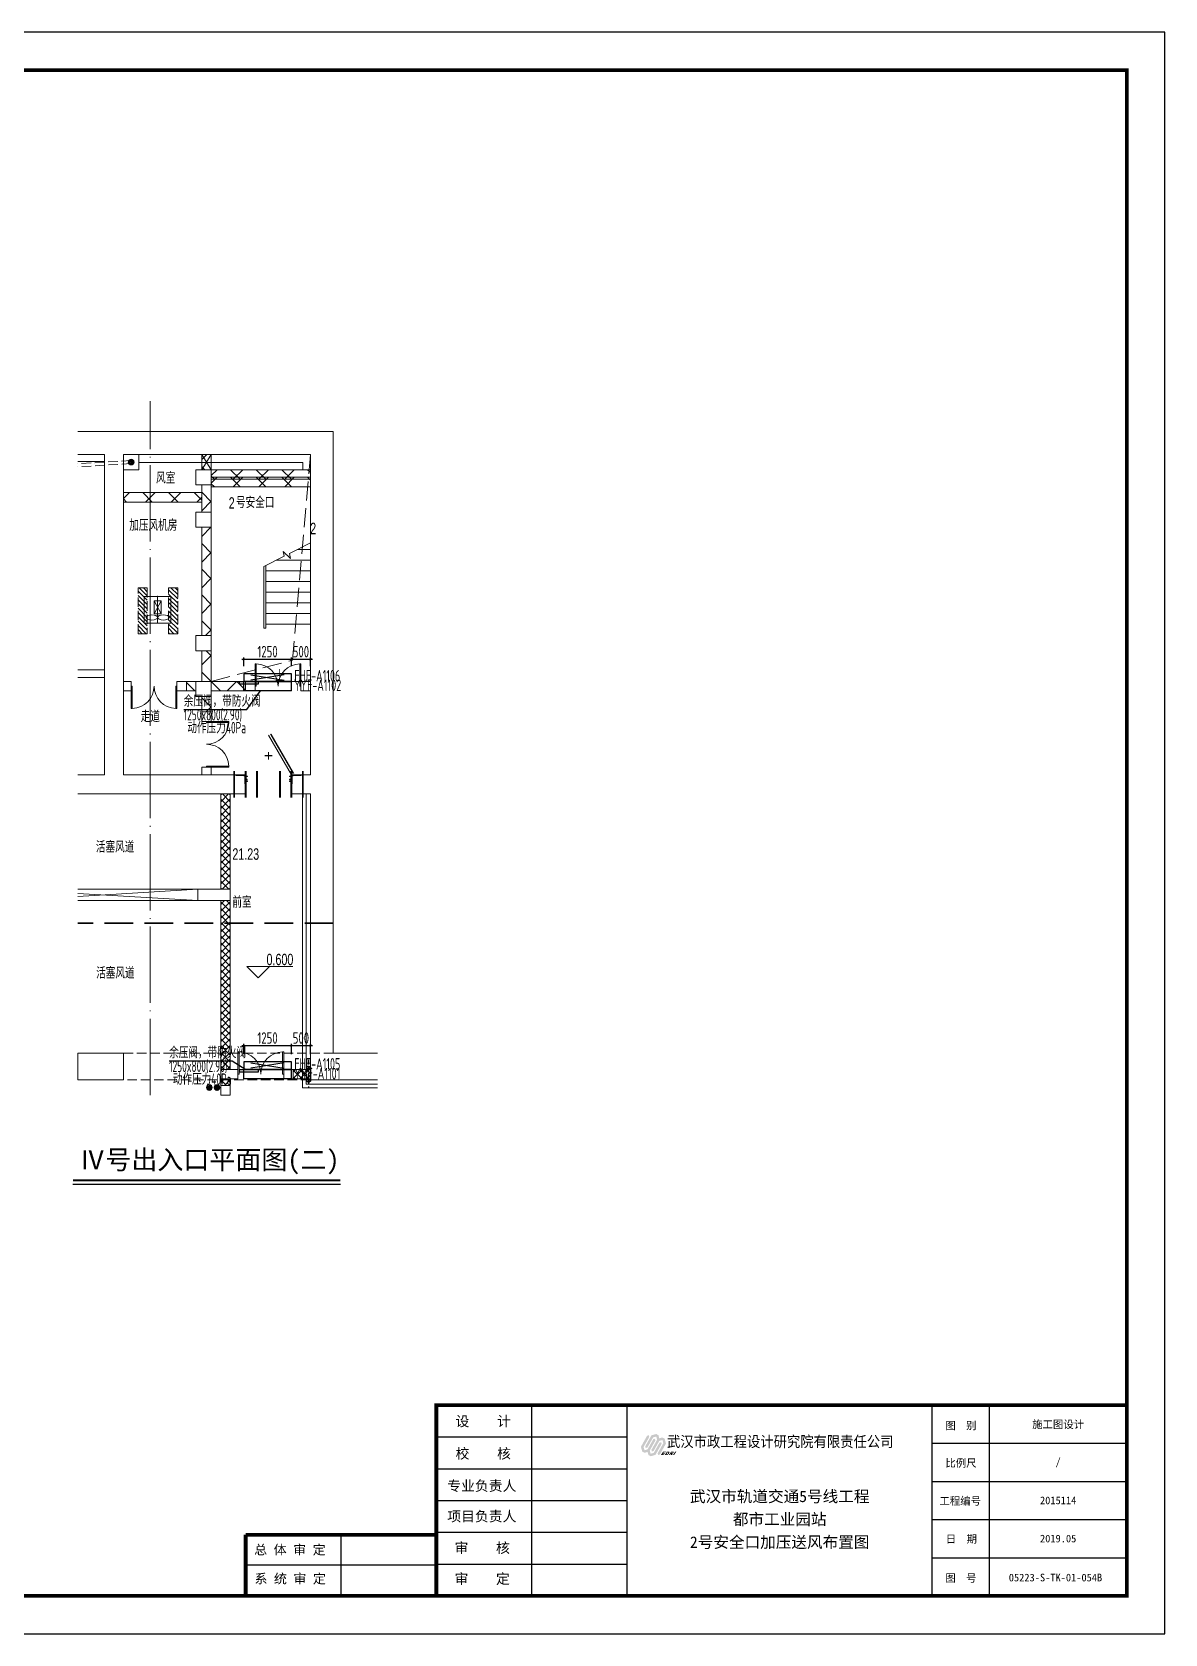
# Model space of a CAD drawing. Extents: x 4 to 13611208, y -605838 to 574722.
# Drawn here: x 13208290 to 13237990, y 405585 to 447585 of the extents above; entities that cross this region are included whole.
import ezdxf
from ezdxf.enums import TextEntityAlignment as Align

# ---------------------------------------------------------------- set-up
doc = ezdxf.new("R2010")
doc.units = 0
doc.header["$LTSCALE"] = 1000
doc.header["$MEASUREMENT"] = 0
doc.linetypes.add('DASH', pattern=[0.35, 0.25, -0.1])
doc.linetypes.add('DOTE', pattern=[2.42, 2, -0.2, 0.02, -0.2])
doc.layers.add('0标记', color=1, linetype='Continuous', plot=False)
for name, color, linetype, lineweight in [('1-环控专业', 8, 'Continuous', 5), ('pipe排水', 8, 'Continuous', 5), ('建筑底图', 8, 'Continuous', 13), ('预埋管', 8, 'Continuous', 5)]:
    doc.layers.add(name, color=color, linetype=linetype, lineweight=lineweight)
for name, color, linetype in [('DUCT-X-P标注', 7, 'Continuous'), ('DUCT-X-S标注', 7, 'Continuous'), ('DUCT-X-S风口', 7, 'Continuous'), ('图框', 7, 'Continuous')]:
    doc.layers.add(name, color=color, linetype=linetype)
doc.styles.add('67', font='gbenor.shx', dxfattribs={"width": 0.7, "bigfont": 'hztxt.shx'})
doc.styles.add('C', font='HZTXT_E', dxfattribs={"width": 0.7, "bigfont": 'HZTXT'})
doc.styles.add('du', font='gbenor.shx', dxfattribs={"width": 0.8, "bigfont": 'hztxt.shx'})
doc.styles.add('HT', font='simhei.ttf', dxfattribs={"width": 0.86, "height": 10})
doc.styles.add('tk12.1b', font='')
doc.styles.add('宋体', font='')
doc.styles.get('tk12.1b').set_extended_font_data('SimSun')
doc.styles.get('宋体').set_extended_font_data('SimSun')
doc.dimstyles.new('67', dxfattribs={"dimscale": 100, "dimtxt": 3, "dimasz": 0.5, "dimexe": 0.5, "dimexo": 2, "dimgap": 0.5, "dimtad": 2, "dimdec": 0, "dimrnd": 5, "dimzin": 0, "dimdsep": 46, "dimtxsty": 'du', "dimblk": 'ARCHTICK', "dimcen": 0, "dimdle": 0.5, "dimclrd": 256, "dimclre": 256, "dimclrt": 256, "dimazin": 0, "dimtfac": 1, "dimtdec": 0, "dimtix": 1, "dimtmove": 2, "dimatfit": 3, "dimfxl": 100, "dimtolj": 1, "dimtzin": 0, "dimlwd": -1, "dimlwe": -1, "dimarcsym": 0})
pattern_1 = [(45, (23790.42, 213351.5), (-89.8025612, 89.8025612), []), (135, (23790.42, 213351.5), (-89.8025612, -89.8025612), [])]
pattern_2 = [(45, (23790.4, 213351.5), (-336.759605, 336.759605), []), (135, (23790.4, 213351.5), (-336.759605, -336.759605), [])]

# ---------------------------------------------------------------- blocks, each defined once
blk = doc.blocks.new('A$C00460B6A')
at = {"layer": '预埋管', "linetype": 'DASH', "lineweight": -3, "ltscale": 0.5}
for p, q in [((729, 50), (0, 50)), ((523, 100), (175, 100)), ((523, 100), (175, 100)), ((523, 0), (175, 0))]:
    blk.add_line(p, q, dxfattribs=at)
for centre in [(175, 50), (523, 50)]:
    blk.add_ellipse(centre, major_axis=(0, 50), ratio=0.670191, start_param=3.141593, end_param=9.424778, dxfattribs=at)
blk = doc.blocks.new('地漏')
at = {"layer": 'pipe排水'}
h = blk.add_hatch(dxfattribs=at)
h.set_pattern_fill('ANSI31', color=8, scale=25, style=0)
h.set_pattern_definition([(45, (-444803.95, -349136.397), (-28.0633004, 28.0633004), [])])
h.paths.add_polyline_path([(100, 0, 1), (-100, 0, 1)])
blk.add_circle((0, 0), 100, dxfattribs=at)
blk = doc.blocks.new('ZLFJP')
at = {"layer": '1-环控专业', "color": 250}
for p, q in [((1, 0.5), (0, 0.5)), ((0, 0.5), (0, -0.5)), ((0, 0), (1, 0)), ((0.161, -0.135), (0.65, 0.135)), ((0.65, -0.135), (0.161, 0.135)), ((0.65, 0.135), (0.161, 0.135)), ((0.161, 0.135), (0.161, -0.135)), ((0.65, 0.135), (0.65, -0.135)), ((0.65, -0.135), (0.65, 0.135)), ((1, -0.5), (1, 0.5)), ((0, -0.5), (1, -0.5)), ((0.161, -0.135), (0.65, -0.135))]:
    blk.add_line(p, q, dxfattribs=at)
for centre in [(0.788, 0.216), (0.788, -0.216)]:
    blk.add_ellipse(centre, major_axis=(0, -0.216), ratio=0.452975, dxfattribs=at)
for p in [(0, 0), (1, 0)]:
    blk.add_point(p, dxfattribs=at)
blk = doc.blocks.new('JG')
blk.add_hatch(color=0).paths.add_polyline_path([(-240, 0), (-240, -15, 0.414214), (-233, -22), (-48, -22, -0.414214), (-22, -48), (-22, -249, 0.414214), (-15, -256), (0, -256), (0, 0)])
at = {"color": 0}
blk.add_lwpolyline([(0, 0), (0, -256), (-15, -256, -0.414214), (-22, -249), (-22, -48, 0.414214), (-48, -22), (-233, -22, -0.414214), (-240, -15), (-240, 0)], format="xyb", close=True, dxfattribs=at)
for points in [[(-176, 0), (-176, 48), (-160, 48), (-160, 0)], [(-118, 0), (-112, 45), (-119, 45), (-125, 0)], [(-48, 0), (-48, 48), (-32, 48), (-32, 0)]]:
    blk.add_lwpolyline(points, close=True, dxfattribs=at)
blk = doc.blocks.new('_FZH')
blk.add_lwpolyline([(-0.5, -0.5), (0.5, -0.5), (0.5, 0.5), (-0.5, 0.5)], close=True)
blk = doc.blocks.new('$DorLib2D$00000002')
for p, q in [((-0.5, 0), (-0.5, 0.4875)), ((-0.475, 0.4875), (-0.5, 0.4875)), ((-0.475, 0), (-0.475, 0.4875)), ((0.475, 0), (0.475, 0.4875)), ((0.475, 0.4875), (0.5, 0.4875)), ((0.5, 0), (0.5, 0.4875)), ((-0.5, 0), (-0.475, 0)), ((0.5, 0), (0.475, 0))]:
    blk.add_line(p, q)
at = {"lineweight": 13}
for centre, start, end in [((-0.4875, 0), 0, 88.53072), ((0.4875, 0), 91.46928, 180)]:
    blk.add_arc(centre, 0.4875, start, end, dxfattribs=at)
blk = doc.blocks.new('yyf')
for p, q in [((1942662, -228317), (1942862, -228317)), ((1942662, -229567), (1942662, -228317)), ((1942862, -228198), (1942862, -229567)), ((1942862, -228198), (1942925, -228198)), ((1942862, -229567), (1942862, -228317)), ((1943112, -228317), (1942862, -228317)), ((1942925, -228198), (1942925, -228707)), ((1943112, -229567), (1943112, -228317)), ((1942692, -228504), (1942832, -229379)), ((1942692, -229379), (1942832, -228504)), ((1942925, -228707), (1942862, -228707)), ((1942862, -229567), (1942662, -229567)), ((1943112, -229567), (1942862, -229567))]:
    blk.add_line(p, q)
blk = doc.blocks.new('_ArchTick')
at = {"color": 0, "linetype": 'ByBlock', "const_width": 0.4}
blk.add_lwpolyline([(-0.5, -0.5), (0.5, 0.5)], dxfattribs=at)
blk = doc.blocks.new('*D2378')
at = {"layer": 'DUCT-X-S标注', "transparency": 16777216}
for p, q in [((13213788, 421010), (13215138, 421010)), ((13213838, 420786), (13213838, 421060)), ((13215088, 420786), (13215088, 421060))]:
    blk.add_line(p, q, dxfattribs=at)
at = {"layer": 'DUCT-X-S标注', "transparency": 16777216, "xscale": 50, "yscale": 50, "zscale": 50, "rotation": 180}
blk.add_blockref('_ArchTick', (13213838, 421010), dxfattribs=at)
at = {"layer": 'DUCT-X-S标注', "transparency": 16777216, "xscale": 50, "yscale": 50, "zscale": 50}
blk.add_blockref('_ArchTick', (13215088, 421010), dxfattribs=at)
at = {"layer": 'DUCT-X-S标注', "transparency": 16777216, "insert": (13214463, 421210), "char_height": 300, "attachment_point": 5, "style": 'du'}
blk.add_mtext('\\A1;1250', dxfattribs=at)
blk = doc.blocks.new('*D2379')
at = {"layer": 'DUCT-X-S标注', "transparency": 16777216}
for p, q in [((13215038, 421010), (13215638, 421010)), ((13215088, 420786), (13215088, 421060)), ((13215588, 420786), (13215588, 421060))]:
    blk.add_line(p, q, dxfattribs=at)
at = {"layer": 'DUCT-X-S标注', "transparency": 16777216, "xscale": 50, "yscale": 50, "zscale": 50, "rotation": 180}
blk.add_blockref('_ArchTick', (13215088, 421010), dxfattribs=at)
at = {"layer": 'DUCT-X-S标注', "transparency": 16777216, "xscale": 50, "yscale": 50, "zscale": 50}
blk.add_blockref('_ArchTick', (13215588, 421010), dxfattribs=at)
at = {"layer": 'DUCT-X-S标注', "transparency": 16777216, "insert": (13215338, 421210), "char_height": 300, "attachment_point": 5, "style": 'du'}
blk.add_mtext('\\A1;500', dxfattribs=at)
blk = doc.blocks.new('*D2380')
at = {"layer": 'DUCT-X-S标注', "transparency": 16777216}
for p, q in [((13213788, 431140), (13215138, 431140)), ((13213838, 430961), (13213838, 431190)), ((13215088, 430961), (13215088, 431190))]:
    blk.add_line(p, q, dxfattribs=at)
at = {"layer": 'DUCT-X-S标注', "transparency": 16777216, "xscale": 50, "yscale": 50, "zscale": 50, "rotation": 180}
blk.add_blockref('_ArchTick', (13213838, 431140), dxfattribs=at)
at = {"layer": 'DUCT-X-S标注', "transparency": 16777216, "xscale": 50, "yscale": 50, "zscale": 50}
blk.add_blockref('_ArchTick', (13215088, 431140), dxfattribs=at)
at = {"layer": 'DUCT-X-S标注', "transparency": 16777216, "insert": (13214463, 431340), "char_height": 300, "attachment_point": 5, "style": 'du'}
blk.add_mtext('\\A1;1250', dxfattribs=at)
blk = doc.blocks.new('*D2381')
at = {"layer": 'DUCT-X-S标注', "transparency": 16777216}
for p, q in [((13215038, 431140), (13215638, 431140)), ((13215088, 430961), (13215088, 431190)), ((13215588, 430961), (13215588, 431190))]:
    blk.add_line(p, q, dxfattribs=at)
at = {"layer": 'DUCT-X-S标注', "transparency": 16777216, "xscale": 50, "yscale": 50, "zscale": 50, "rotation": 180}
blk.add_blockref('_ArchTick', (13215088, 431140), dxfattribs=at)
at = {"layer": 'DUCT-X-S标注', "transparency": 16777216, "xscale": 50, "yscale": 50, "zscale": 50}
blk.add_blockref('_ArchTick', (13215588, 431140), dxfattribs=at)
at = {"layer": 'DUCT-X-S标注', "transparency": 16777216, "insert": (13215338, 431340), "char_height": 300, "attachment_point": 5, "style": 'du'}
blk.add_mtext('\\A1;500', dxfattribs=at)
blk = doc.blocks.new('图框')
for color, points in [(9, [(-12519, 4165), (-12531, 4210), (-12576, 4197), (-12738, 3908), (-12704, 3783), (-12644, 3750), (-12564, 3773), (-12541, 3692), (-12481, 3659), (-12357, 3695), (-12195, 3983), (-12206, 4026), (-12252, 4013), (-12400, 3750), (-12483, 3726), (-12506, 3809), (-12358, 4073), (-12370, 4117), (-12414, 4106), (-12563, 3841), (-12645, 3817), (-12668, 3901)]), (30, [(-12336, 4176), (-12313, 4093), (-12462, 3828), (-12450, 3785), (-12405, 3796), (-12257, 4061), (-12174, 4084), (-12150, 4001), (-12300, 3736), (-12288, 3692), (-12243, 3704), (-12081, 3993), (-12115, 4118), (-12175, 4152), (-12256, 4128), (-12278, 4210), (-12338, 4243), (-12463, 4207), (-12624, 3919), (-12613, 3875), (-12568, 3887), (-12419, 4152)])]:
    blk.add_hatch(color=color).paths.add_polyline_path(points)
h = blk.add_hatch(color=256)
h.dxf.hatch_style = 1
h.paths.add_polyline_path([(-12157, 3780), (-12215, 3688), (-12137, 3688), (-12125, 3709), (-12173, 3709), (-12161, 3727), (-12118, 3727), (-12106, 3746), (-12150, 3746), (-12141, 3760), (-12093, 3760), (-12081, 3780)])
edge = h.paths.add_edge_path()
edge.add_line((-12113, 3689), (-12069, 3689))
edge.add_ellipse((-12069, 3757), major_axis=(-48.2, 48.2), ratio=1, start_angle=135, end_angle=182.7237)
edge.add_ellipse((-23131, 10874), major_axis=(-9349, 9349), ratio=1, start_angle=192.196, end_angle=192.4223)
edge.add_ellipse((-12006, 3762), major_axis=(12.5, 12.5), ratio=1, start_angle=291.8946, end_angle=409.0688)
edge.add_line((-12007, 3779), (-12056, 3780))
edge.add_line((-12056, 3780), (-12113, 3689))
h.paths.add_polyline_path([(-12041, 3758), (-12029, 3758), (-12025, 3757), (-12022, 3754), (-12022, 3749), (-12026, 3740), (-12032, 3729), (-12043, 3717), (-12050, 3711), (-12059, 3709), (-12071, 3709)], flags=16)
edge = h.paths.add_edge_path()
edge.add_line((-11954, 3725), (-11949, 3725))
edge.add_line((-11949, 3725), (-11947, 3724))
edge.add_line((-11947, 3724), (-11946, 3721))
edge.add_line((-11946, 3721), (-11948, 3688))
edge.add_line((-11948, 3688), (-11916, 3688))
edge.add_line((-11916, 3688), (-11913, 3714))
edge.add_line((-11913, 3714), (-11913, 3720))
edge.add_line((-11913, 3720), (-11914, 3725))
edge.add_line((-11914, 3725), (-11917, 3727))
edge.add_line((-11917, 3727), (-11920, 3728))
edge.add_ellipse((-11928, 3782), major_axis=(38.6, 38.6), ratio=1, start_angle=234.4394, end_angle=296.0317)
edge.add_line((-11877, 3765), (-11877, 3770))
edge.add_line((-11877, 3770), (-11879, 3775))
edge.add_line((-11879, 3775), (-11883, 3778))
edge.add_line((-11883, 3778), (-11887, 3779))
edge.add_line((-11887, 3779), (-11948, 3780))
edge.add_line((-11948, 3780), (-12006, 3688))
edge.add_line((-12006, 3688), (-11978, 3688))
edge.add_line((-11978, 3688), (-11954, 3725))
h.paths.add_polyline_path([(-11943, 3743), (-11931, 3761), (-11915, 3761), (-11912, 3760), (-11910, 3758), (-11910, 3755), (-11913, 3750), (-11917, 3747), (-11923, 3744), (-11929, 3743)], flags=16)
h.paths.add_polyline_path([(-11898, 3688), (-11869, 3688), (-11811, 3779), (-11840, 3779)])
for p, q in [((-15600, 0), (-15600, 5000)), ((-13100, 0), (-13100, 5000)), ((-5100, 0), (-5100, 5000)), ((-3600, 0), (-3600, 5000)), ((0, 0), (0, 5000)), ((-18100, 4167), (-13100, 4167)), ((-5100, 4000), (0, 4000)), ((-18100, 3333), (-13100, 3333)), ((-5100, 3000), (0, 3000)), ((-18100, 2500), (-13100, 2500)), ((-5100, 2000), (0, 2000)), ((-20600, 0), (-20600, 1600)), ((-18100, 1667), (-13100, 1667)), ((-5100, 1000), (0, 1000)), ((-18100, 800), (-23100, 800)), ((-18100, 833), (-13100, 833))]:
    blk.add_line(p, q)
at = {"const_width": 100}
for points in [[(0, 5000), (-18100, 5000), (-18100, 0)], [(-23100, 1600), (-18100, 1600)], [(-23100, 0), (-23100, 1600)]]:
    blk.add_lwpolyline(points, dxfattribs=at)
at = {"style": '宋体'}
for s, p in [('设\u3000\u3000计', (-17597, 4444)), ('校\u3000\u3000核', (-17597, 3598)), ('审    核', (-17624, 1124)), ('审\u3000\u3000定', (-17624, 313))]:
    blk.add_text(s, height=265.8, dxfattribs=at).set_placement(p)
at = {"style": 'tk12.1b', "width": 1}
for s, p in [('施工图设计', (-1800, 4500)), ('2015114', (-1800, 2500)), ('2019.05', (-1800, 1500))]:
    blk.add_text(s, height=200, dxfattribs=at).set_placement(p, align=Align.MIDDLE)
for s, height, style, width, p in [('武汉市政工程设计研究院有限责任公司', 284.62, 'HT', 0.9, (-12055, 3902)), ('图  别', 200, '宋体', 1, (-4758, 4364)), ('比例尺', 200, '宋体', 1, (-4756, 3381)), ('专业负责人', 265.8, '宋体', 1, (-17815, 2751)), ('工程编号', 200, '宋体', 1, (-4912, 2387)), ('项目负责人', 265.8, '宋体', 1, (-17815, 1951)), ('总 体 审 定', 250, '宋体', 1, (-22877, 1084)), ('日  期', 200, '宋体', 1, (-4747, 1390)), ('系 统 审 定', 250, '宋体', 1, (-22870, 325)), ('图  号', 200, '宋体', 1, (-4758, 364))]:
    blk.add_text(s, height=height, dxfattribs=dict(style=style, width=width)).set_placement(p)
at = {"style": '宋体'}
for s, p in [('武汉市轨道交通5号线工程', (-9100, 2458)), ('都市工业园站', (-9100, 1858))]:
    blk.add_text(s, height=300, dxfattribs=at).set_placement(p, align=Align.CENTER)
blk = doc.blocks.new('图框框')
at = {"layer": '图框', "color": 1, "linetype": 'Continuous', "ltscale": 10}
blk.add_lwpolyline([(0, -42000), (59400, -42000), (59400, 0), (0, 0)], close=True, dxfattribs=at)

msp = doc.modelspace()

# ---------------------------------------------------------------- hatches: boundary and pattern name
at = {"layer": '建筑底图', "linetype": 'DASH'}
h = msp.add_hatch(dxfattribs=at)
h.set_pattern_fill('ANSI31', color=256, scale=15, angle=221.00178, style=0)
h.set_pattern_definition([(273.9982216, (12743153.74, 540811.333), (-23.7545455, -1.6603387), [])])
h.paths.add_polyline_path([(13210851.3, 436376.6, -1), (13210924, 436245.4, -1)])
at = {"layer": '建筑底图'}
h = msp.add_hatch(dxfattribs=at)
h.set_pattern_fill('ANSI37', color=8, scale=300, style=0)
h.set_pattern_definition(pattern_2)
h.paths.add_polyline_path([(13212737.7, 436111), (13212987.7, 436111), (13212987.7, 436511), (13212737.7, 436511)])
h = msp.add_hatch(dxfattribs=at)
h.set_pattern_fill('ANSI37', color=8, scale=300, style=0)
h.set_pattern_definition(pattern_2)
h.paths.add_polyline_path([(13212987.7, 436111), (13212987.7, 435861), (13215587.8, 435861), (13215587.8, 436111)])
h = msp.add_hatch(dxfattribs=at)
h.set_pattern_fill('ANSI37', color=8, scale=300, style=0)
h.set_pattern_definition(pattern_2)
h.paths.add_polyline_path([(13212987.7, 435711), (13212737.7, 435711), (13212737.7, 435001), (13212987.7, 435001)])
h = msp.add_hatch(dxfattribs=at)
h.set_pattern_fill('ANSI37', color=256, scale=300, style=0)
h.set_pattern_definition([(45, (23790.4, 213151.5), (-336.759605, 336.759605), []), (135, (23790.4, 213151.5), (-336.759605, -336.759605), [])])
h.paths.add_polyline_path([(13212987.7, 435911), (13212987.7, 435661), (13215587.8, 435661), (13215587.8, 435911)])
h = msp.add_hatch(dxfattribs=at)
h.set_pattern_fill('ANSI37', color=256, scale=300, style=0)
h.set_pattern_definition([(45, (21490.4, 212751.5), (-336.759605, 336.759605), []), (135, (21490.4, 212751.5), (-336.759605, -336.759605), [])])
h.paths.add_polyline_path([(13210687.7, 435511), (13210687.7, 435261), (13212737.7, 435261), (13212737.7, 435511)])
h = msp.add_hatch(dxfattribs=at)
h.set_pattern_fill('ANSI37', color=8, scale=300, style=0)
h.set_pattern_definition(pattern_2)
h.paths.add_polyline_path([(13212987.7, 434601), (13212737.7, 434601), (13212737.7, 431761), (13212987.7, 431761)])
at = {"layer": '建筑底图', "linetype": 'DASH'}
h = msp.add_hatch(dxfattribs=at)
h.set_pattern_fill('ANSI31', color=256, scale=50, angle=-90, style=0)
h.set_pattern_definition([(315, (13524724.636, 3222509.61), (56.1266008, 56.1266008), [])])
h.paths.add_polyline_path([(13211307.7, 433010.9), (13211307.7, 431810.9), (13211067.7, 431810.9), (13211067.7, 433010.9)])
h = msp.add_hatch(dxfattribs=at)
h.set_pattern_fill('ANSI31', color=256, scale=50, angle=-90, style=0)
h.set_pattern_definition([(315, (13524324.636, 3222509.61), (56.1266008, 56.1266008), [])])
h.paths.add_polyline_path([(13212107.7, 433010.9), (13212107.7, 431810.9), (13211867.7, 431810.9), (13211867.7, 433010.9)])
at = {"layer": '建筑底图'}
h = msp.add_hatch(dxfattribs=at)
h.set_pattern_fill('ANSI37', color=8, scale=300, style=0)
h.set_pattern_definition(pattern_2)
h.paths.add_polyline_path([(13212987.7, 431361), (13212737.7, 431361), (13212737.7, 430561), (13212987.7, 430561)])
h = msp.add_hatch(dxfattribs=at)
h.set_pattern_fill('ANSI37', color=8, scale=300, style=0)
h.set_pattern_definition(pattern_2)
h.paths.add_polyline_path([(13212587.7, 430311), (13212587.7, 430561), (13212337.7, 430561), (13212337.7, 430311)])
h = msp.add_hatch(dxfattribs=at)
h.set_pattern_fill('ANSI37', color=8, scale=300, style=0)
h.set_pattern_definition(pattern_2)
h.paths.add_polyline_path([(13213887.8, 430311), (13213887.8, 430561), (13212987.7, 430561), (13212987.7, 430311)])
h = msp.add_hatch(dxfattribs=at)
h.set_pattern_fill('ANSI37', color=8, scale=300, style=0)
h.set_pattern_definition(pattern_2)
h.paths.add_polyline_path([(13212987.7, 430161), (13212737.7, 430161), (13212737.7, 429761.1), (13212987.7, 429761.1)])
at = {"layer": '建筑底图', "ltscale": 3}
h = msp.add_hatch(dxfattribs=at)
h.set_pattern_fill('钢筋混凝土', color=256, scale=300, style=0)
h.set_pattern_definition([(45, (23790.4, 213351.5), (-530.330086, 530.330086), []), (50, (23790.4, 213351.5), (2151.78055, -188.2564), [225, -2475]), (355, (23790.4, 213351.5), (-416.254, 2256.5764), [180, -1980]), (100.4514, (23969.7, 213335.8), (1735.52815, 2068.31863), [191.22057, -2103.42634]), (46.1842, (23790.4, 213951.5), (3201.72315, -496.55704), [337.5, -3712.5]), (96.6356, (24057.2, 213910), (2803.9881, 2922.3536), [286.8309, -3155.139]), (351.1842, (23790.4, 213951.5), (2803.9858, 2922.3558), [270, -2970]), (21, (24090.4, 213801.5), (1790.72116, -1207.85667), [225, -2475]), (326, (24090.4, 213801.5), (729.946, 2175.45014), [180, -1980]), (71.4514, (24239.6, 213700.8), (2520.6679, 967.5915), [191.22057, -2103.42634]), (37.5, (23790.4, 213351.5), (36.479566, 998.68156), [0, -1956, 0, -2010, 0, -1987.5]), (7.5, (23790.4, 213351.5), (789.20861, 1183.235136), [0, -1146, 0, -1911, 0, -757.5]), (327.5, (23121.4, 213351.5), (1601.46731, -67.664615), [0, -750, 0, -2340, 0, -3105]), (317.5, (22821.4, 213351.5), (1749.55851, 300.31495), [0, -975, 0, -1554, 0, -2205])])
h.paths.add_polyline_path([(13215287.8, 428611.1), (13215587.8, 428611.1), (13215587.8, 428111.1), (13215287.8, 428111.1)])
at = {"layer": '建筑底图'}
h = msp.add_hatch(dxfattribs=at)
h.set_pattern_fill('ANSI37', color=8, scale=80, style=0)
h.set_pattern_definition(pattern_1)
h.paths.add_polyline_path([(13213487.8, 425111.1), (13213487.8, 427611.1), (13213237.8, 427611.1), (13213237.8, 425111.1)])
h = msp.add_hatch(dxfattribs=at)
h.set_pattern_fill('ANSI37', color=8, scale=80, style=0)
h.set_pattern_definition(pattern_1)
h.paths.add_polyline_path([(13213237.8, 420386), (13213487.8, 420386), (13213487.8, 424811.1), (13213237.8, 424811.1)])
h = msp.add_hatch(dxfattribs=at)
h.set_pattern_fill('ANSI37', color=8, scale=80, style=0)
h.set_pattern_definition(pattern_1)
h.paths.add_polyline_path([(13213487.8, 420136), (13213237.8, 420136), (13213237.8, 420236), (13213237.8, 420236), (13213237.8, 419961), (13213487.8, 419961)])
h = msp.add_hatch(dxfattribs=at)
h.set_pattern_fill('ANSI37', color=8, scale=80, style=0)
h.set_pattern_definition(pattern_1)
h.paths.add_polyline_path([(13215137.8, 420386), (13215137.8, 420136), (13215587.8, 420136), (13215587.8, 420386)])

# ---------------------------------------------------------------- linework, layer by layer
msp.add_line((13209362, 417376.3), (13216372.9, 417376.3))
at = {"const_width": 50}
msp.add_lwpolyline([(13209362, 417476.3), (13216372.9, 417476.3)], dxfattribs=at)
at = {"layer": 'DUCT-X-P标注'}
for points in [[(13212268, 429826), (13213921.5, 429826), (13214278.4, 430311)], [(13211885, 420610), (13213538.5, 420610), (13213895.4, 420386)]]:
    msp.add_lwpolyline(points, dxfattribs=at)
at = {"layer": '图框', "color": 2}
msp.add_lwpolyline([(13178589.6, 405585), (13237989.6, 405585), (13237989.6, 447585), (13178589.6, 447585)], close=True, dxfattribs=at)
at = {"layer": '图框', "const_width": 100}
msp.add_lwpolyline([(13181089.6, 406585), (13236989.6, 406585), (13236989.6, 446585), (13181089.6, 446585)], close=True, dxfattribs=at)
at = {"layer": '建筑底图', "color": 8, "linetype": 'DOTE'}
msp.add_line((13211387.8, 419711), (13211387.8, 437911), dxfattribs=at)
at = {"layer": '建筑底图'}
for p, q in [((13209487.8, 437111), (13216187.8, 437111)), ((13216187.8, 420811), (13216187.8, 437111)), ((13209487.8, 436511), (13210187.7, 436511)), ((13210687.7, 436511), (13215587.8, 436511)), ((13211087.7, 436111), (13211087.7, 436511)), ((13212737.7, 436111), (13212737.7, 436511)), ((13212737.7, 436511), (13212987.7, 436511)), ((13212987.7, 436111), (13212987.7, 436511)), ((13215587.8, 428111.1), (13215587.8, 436511)), ((13210187.7, 436321), (13209487.8, 436321)), ((13211087.7, 436111), (13210687.7, 436111)), ((13211087.7, 436301), (13215387.8, 436301)), ((13212987.7, 436111), (13215587.8, 436111)), ((13215387.8, 436301), (13215387.8, 436111)), ((13215587.8, 436111), (13215587.8, 435861)), ((13212737.7, 435001), (13212737.7, 435711)), ((13212987.7, 435911), (13215587.8, 435911)), ((13212987.7, 435861), (13215587.8, 435861)), ((13212987.7, 435001), (13212987.7, 435711)), ((13212987.7, 435661), (13215587.8, 435661)), ((13210687.7, 435511), (13212737.7, 435511)), ((13212737.7, 431761), (13212737.7, 434601)), ((13212987.7, 431761), (13212987.7, 434601)), ((13215065.5, 433780.6), (13214869, 433964.3)), ((13214869, 433964.3), (13214895.2, 433840.3)), ((13215587.8, 434192.1), (13215037.6, 433912.7)), ((13215037.6, 433912.7), (13215065.5, 433780.6)), ((13215250.9, 434021), (13215587.8, 434021)), ((13215587.8, 432061), (13215587.8, 434192.1)), ((13214895.2, 433840.3), (13214362.8, 433569.9)), ((13214362.8, 432061), (13214362.8, 433569.9)), ((13214362.8, 431956), (13214362.8, 433569.9)), ((13214422.8, 431956), (13214422.8, 433600.4)), ((13214422.8, 433461), (13215587.8, 433461)), ((13214699.7, 433741), (13215587.8, 433741)), ((13214422.8, 433181), (13215587.8, 433181)), ((13214422.8, 432901), (13215587.8, 432901)), ((13214422.8, 432621), (13215587.8, 432621)), ((13214422.8, 432341), (13215587.8, 432341)), ((13214362.8, 431956), (13214422.8, 431956)), ((13214422.8, 432061), (13214853.5, 432061)), ((13214853.5, 432061), (13215587.8, 432061)), ((13212737.7, 430561), (13212737.7, 431361)), ((13212987.7, 430561), (13212987.7, 431361)), ((13209487.8, 430861), (13210187.7, 430861)), ((13209487.8, 430661), (13210187.7, 430661)), ((13212337.7, 430561), (13212587.7, 430561)), ((13212987.7, 430561), (13213887.8, 430561)), ((13212337.7, 430311), (13212587.7, 430311)), ((13212737.7, 429761.1), (13212737.7, 430161)), ((13212987.7, 430311), (13213887.8, 430311)), ((13212987.7, 429761.1), (13212987.7, 430161)), ((13214487.8, 429150.3), (13215087.8, 428111.1)), ((13215087.8, 428111.1), (13215587.8, 428111.1)), ((13215087.8, 427611.1), (13215087.8, 428111.1)), ((13215087.8, 427611.1), (13215587.8, 427611.1)), ((13216187.8, 420811), (13216187.8, 424464.8)), ((13214218.8, 422786.3), (13213918.8, 423086.3)), ((13213918.8, 423086.3), (13215124.9, 423086.3)), ((13214218.8, 422786.3), (13214518.8, 423086.3)), ((13217349.4, 420811), (13216187.8, 420811)), ((13217349.4, 420811), (13216187.8, 420811))]:
    msp.add_line(p, q, dxfattribs=at)
at = {"layer": '建筑底图', "color": 8}
for p, q in [((13210187.7, 428111.1), (13210187.7, 436511)), ((13210687.7, 428111.1), (13210687.7, 436511)), ((13210187.7, 428111.1), (13209487.8, 428111.1)), ((13210687.7, 428111.1), (13213887.8, 428111.1)), ((13213887.8, 427611.1), (13213887.8, 428111.1)), ((13213887.8, 427611.1), (13209487.8, 427611.1)), ((13213237.8, 425111.1), (13213237.8, 427611.1)), ((13213237.8, 427611.1), (13213487.8, 427611.1)), ((13213487.8, 425111.1), (13213487.8, 427611.1)), ((13215377.8, 427611.1), (13215377.8, 419901)), ((13215477.8, 427611.1), (13215477.8, 420001)), ((13215587.8, 427611.1), (13215587.8, 420111)), ((13215587.8, 427361.1), (13215587.8, 420111)), ((13209487.8, 424922.1), (13212637.8, 425111.1)), ((13212637.8, 425111.1), (13213487.8, 425111.1)), ((13212637.8, 425111.1), (13212637.8, 424811.1)), ((13213237.8, 425111.1), (13213487.8, 425111.1)), ((13213487.8, 425111.1), (13213487.8, 424811.1)), ((13212637.8, 424811.1), (13209487.8, 425000.1)), ((13212637.8, 424811.1), (13213487.8, 424811.1)), ((13213237.8, 420386), (13213237.8, 424811.1)), ((13213237.8, 424811.1), (13213487.8, 424811.1)), ((13213487.8, 420386), (13213487.8, 424811.1)), ((13215377.8, 424464.8), (13215377.8, 419901)), ((13215477.8, 424464.8), (13215477.8, 420001)), ((13215587.8, 424464.8), (13215587.8, 420111)), ((13215587.8, 424464.8), (13215587.8, 420111)), ((13213237.8, 419961), (13213237.8, 420236)), ((13213362.8, 420261), (13213362.8, 420261)), ((13213362.8, 420248.5), (13213362.8, 420248.5)), ((13213362.8, 420236), (13213362.8, 420236)), ((13213487.8, 419961), (13213487.8, 420136)), ((13215137.8, 420386), (13215587.8, 420386)), ((13215137.8, 420136), (13215587.8, 420136)), ((13215477.8, 420001), (13217349.4, 420001)), ((13215477.8, 420001), (13217349.4, 420001)), ((13215587.8, 420386), (13215587.8, 420136)), ((13217349.4, 420111), (13215587.8, 420111)), ((13217349.4, 420111), (13215587.8, 420111)), ((13215377.8, 419901), (13217349.4, 419901)), ((13215377.8, 419901), (13217349.4, 419901))]:
    msp.add_line(p, q, dxfattribs=at)
at = {"layer": '建筑底图', "linetype": 'DASH'}
for p, q in [((13210885.2, 436350.9), (13209487.8, 436264.6)), ((13210890.2, 436271.1), (13209487.8, 436184.4))]:
    msp.add_line(p, q, dxfattribs=at)
at = {"layer": '建筑底图', "color": 8, "linetype": 'DASH', "ltscale": 3}
for p, q in [((13216187.8, 424231), (13209487.8, 424231)), ((13216187.8, 424211), (13209487.8, 424211))]:
    msp.add_line(p, q, dxfattribs=at)
at = {"layer": '建筑底图', "color": 8, "linetype": 'DASH'}
for p, q in [((13216187.8, 420811), (13209487.8, 420811)), ((13215587.8, 420111), (13209487.8, 420111))]:
    msp.add_line(p, q, dxfattribs=at)
at = {"layer": '建筑底图', "color": 8}
for points in [[(13217349.4, 420811), (13216187.8, 420811), (13216187.8, 437111), (13209487.8, 437111)], [(13209487.8, 424811.1), (13212637.8, 424811.1), (13212637.8, 425111.1), (13209487.8, 425111.1)]]:
    msp.add_lwpolyline(points, dxfattribs=at)
at = {"layer": '建筑底图'}
msp.add_lwpolyline([(13212987.7, 436511), (13212987.7, 436111), (13212737.7, 436111), (13212737.7, 436511)], close=True, dxfattribs=at)
for points in [[(13212737.7, 436511), (13212987.7, 436111)], [(13212987.7, 436511), (13212737.7, 436111)], [(13212737.7, 435261), (13210687.7, 435261)]]:
    msp.add_lwpolyline(points, dxfattribs=at)
at = {"layer": '建筑底图', "linetype": 'DASH', "ltscale": 2}
msp.add_lwpolyline([(13212987.7, 430561), (13215587.8, 430561), (13215587.8, 436511), (13212987.7, 436511)], close=True, dxfattribs=at)
msp.add_lwpolyline([(13212987.7, 430561), (13215116.2, 431118), (13215587.8, 436511)], dxfattribs=at)
at = {"layer": '建筑底图', "linetype": 'DASH'}
for points in [[(13211307.7, 433010.9), (13211307.7, 431810.9), (13211067.7, 431810.9), (13211067.7, 433010.9)], [(13212107.7, 433010.9), (13212107.7, 431810.9), (13211867.7, 431810.9), (13211867.7, 433010.9)]]:
    msp.add_lwpolyline(points, close=True, dxfattribs=at)
at = {"layer": '建筑底图', "const_width": 39.5}
msp.add_lwpolyline([(13214544.8, 429183.2), (13215144.8, 428144)], dxfattribs=at)
at = {"layer": '建筑底图', "color": 8, "linetype": 'DASH', "const_width": 30}
msp.add_lwpolyline([(13214387.8, 428611.1), (13214587.8, 428611.1)], dxfattribs=at)
at = {"layer": '建筑底图', "linetype": 'DASH', "const_width": 30}
msp.add_lwpolyline([(13214487.8, 428511.1), (13214487.8, 428711.1)], dxfattribs=at)
at = {"layer": '建筑底图', "color": 8, "linetype": 'DASH', "lineweight": 15, "ltscale": 0.5, "const_width": 50}
for points in [[(13213587.8, 428211), (13213587.8, 427511)], [(13213887.8, 428211), (13213887.8, 427511)], [(13214187.8, 428211), (13214187.8, 427511)]]:
    msp.add_lwpolyline(points, dxfattribs=at)
at = {"layer": '建筑底图', "linetype": 'DASH', "lineweight": 15, "ltscale": 0.5, "const_width": 50}
for points in [[(13214787.8, 428211), (13214787.8, 427511)], [(13215087.8, 428211), (13215087.8, 427511)], [(13215387.8, 428211), (13215387.8, 427511)]]:
    msp.add_lwpolyline(points, dxfattribs=at)
at = {"layer": '建筑底图'}
msp.add_circle((13210887.7, 436311), 75, dxfattribs=at)
at = {"layer": '建筑底图', "color": 8}
for centre in [(13212937.8, 419911), (13213137.8, 419911)]:
    msp.add_circle(centre, 75, dxfattribs=at)

# ---------------------------------------------------------------- block references
at = {"layer": '0标记'}
msp.add_blockref('图框框', (13178589.6, 447585), dxfattribs=at)
at = {"layer": 'DUCT-X-S风口', "xscale": -1, "rotation": 90}
for p in [(12985521, 2373423), (12985521, 2363248)]:
    msp.add_blockref('yyf', p, dxfattribs=at)
at = {"layer": '图框'}
msp.add_blockref('图框', (13236989.6, 406585), dxfattribs=at)
at = {"layer": '建筑底图', "lineweight": 30, "xscale": 400, "yscale": 400, "zscale": 400, "rotation": 180}
for p in [(13212787.7, 435911), (13212787.7, 434801), (13212787.7, 431561), (13212787.7, 430361)]:
    msp.add_blockref('_FZH', p, dxfattribs=at)
at = {"layer": '建筑底图', "xscale": -700, "yscale": 700, "rotation": 90.00000058887503}
msp.add_blockref('ZLFJP', (13211581.4, 432788), dxfattribs=at)
at = {"layer": '建筑底图'}
for name, p, xscale, yscale, zscale in [('$DorLib2D$00000002', (13214737.8, 430436), -1200, 1200, -1200), ('_FZH', (13210787.7, 430436), 199.9999986272305, 250, 250), ('_FZH', (13212212.7, 430436), 250, 250, 250), ('_FZH', (13214012.8, 430436), 250, 250, 250), ('_FZH', (13215462.8, 430436), 250, 250, 250), ('$DorLib2D$00000002', (13211487.7, 430436), -1200, -1200, -1200), ('_FZH', (13212862.7, 429636.1), 250, 250, 250)]:
    msp.add_blockref(name, p, dxfattribs=dict(at, xscale=xscale, yscale=yscale, zscale=zscale))
at = {"layer": '建筑底图', "color": 8, "xscale": -1200, "yscale": -1200, "zscale": -1200, "rotation": 90}
msp.add_blockref('$DorLib2D$00000002', (13212862.7, 428911.1), dxfattribs=at)
at = {"layer": '建筑底图', "color": 8}
for name, p, xscale, yscale, zscale in [('_FZH', (13212862.7, 428211.1), 250, 199.9999999719439, 199.9999999719439), ('$DorLib2D$00000002', (13214287.8, 420261), -1200, 1200, -1200), ('_FZH', (13213462.8, 420261), 449.964775564149, 250, 250), ('_FZH', (13215012.8, 420261), 250, 250, 250), ('_FZH', (13213362.8, 419836), 250, 250, 250)]:
    msp.add_blockref(name, p, dxfattribs=dict(at, xscale=xscale, yscale=yscale, zscale=zscale))
at = {"layer": '建筑底图', "color": 8, "xscale": -1, "rotation": 269.9999999999704}
msp.add_blockref('JG', (13213888, 428111), dxfattribs=at)
at = {"layer": '建筑底图', "rotation": 90.00000000002959}
msp.add_blockref('JG', (13215087.7, 428111), dxfattribs=at)
at = {"layer": '建筑底图', "color": 8, "lineweight": 30, "xscale": 1199.999999994412, "yscale": 700, "zscale": 700, "rotation": 180}
msp.add_blockref('_FZH', (13210087.8, 420461.1), dxfattribs=at)
at = {"layer": '建筑底图', "color": 8, "rotation": 90}
msp.add_blockref('A$C00460B6A', (13215587.8, 419911.9), dxfattribs=at)
msp.add_blockref('A$C00460B6A', (13215587.8, 419911.9), dxfattribs=at)
at = {"layer": '建筑底图', "ltscale": 3.5, "xscale": 0.7499999999999998, "yscale": 0.7499999999999998, "zscale": 0.7499999999999998}
for p in [(13212937.8, 419911), (13213137.8, 419911)]:
    msp.add_blockref('地漏', p, dxfattribs=at)

# ---------------------------------------------------------------- texts
at = {"style": '宋体'}
msp.add_text('Ⅳ号出入口平面图(二)', height=500, dxfattribs=at).set_placement((13212936.9, 418018.2), align=Align.MIDDLE_CENTER)
at = {"style": 'tk12.1b', "width": 1}
msp.add_text('/', height=200, dxfattribs=at).set_placement((13235189.6, 410085), align=Align.MIDDLE)
at = {"layer": 'DUCT-X-P标注', "style": 'du', "width": 0.7}
for s, p in [('余压阀，带防火阀', (13212266.9, 429895.2)), ('1250x800(2.90)', (13212265.8, 429535.1)), ('动作压力40Pa', (13212362.4, 429197.7)), ('余压阀，带防火阀', (13211883.9, 420679.2)), ('1250x800(2.90)', (13211882.8, 420319.1)), ('动作压力40Pa', (13211979.4, 419981.7))]:
    msp.add_text(s, height=300, dxfattribs=at).set_placement(p)
at = {"layer": 'DUCT-X-S标注', "style": '67', "width": 0.75}
for s, p in [('YYF-A1102', (13215154.7, 430309.6, -5200)), ('FHF-A1106', (13215164.3, 430557.8, 1650)), ('YYF-A1101', (13215166.7, 420126.6, -5200)), ('FHF-A1105', (13215164.3, 420382.8, 1650))]:
    msp.add_text(s, height=300, dxfattribs=at).set_placement(p)
at = {"layer": '图框', "color": 2, "style": '宋体'}
msp.add_text('2号安全口加压送风布置图', height=300, dxfattribs=at).set_placement((13227889.6, 407842.8), align=Align.CENTER)
at = {"layer": '图框', "color": 2, "style": 'tk12.1b', "width": 1}
msp.add_text('05223-S-TK-01-054B', height=200, dxfattribs=at).set_placement((13235120.3, 407064.2), align=Align.MIDDLE)
at = {"layer": '建筑底图', "width": 0.7}
for s, style, p in [('风室', 'du', (13211540.3, 435745.2)), ('2', 'C', (13213445, 435086.7, 0)), ('号安全口', 'C', (13213635.3, 435102.1, 0)), ('加压风机房', 'C', (13210837.7, 434505.3)), ('2', 'C', (13215582.5, 434419.7, 0)), ('上', 'C', (13214662.6, 430556)), ('走道', 'C', (13211138.6, 429490.4)), ('活塞风道', 'C', (13209963.4, 426069.4)), ('21.23', 'C', (13213541.5, 425883.7)), ('前室', 'C', (13213541.5, 424623.7)), ('0.600', 'C', (13214436.6, 423119.3)), ('活塞风道', 'C', (13209970.2, 422765.6))]:
    msp.add_text(s, height=300, dxfattribs=dict(at, style=style)).set_placement(p)

# ---------------------------------------------------------------- dimensions: what is measured, and where the dimension line sits
at = {"layer": 'DUCT-X-S标注'}
for base, p1, p2, picture, middle in [((13215087.8, 431140.5), (13213837.8, 430761), (13215087.8, 430761), '*D2380', (13214462.8, 431340.5)), ((13215587.8, 431140.5), (13215087.8, 430761), (13215587.8, 430761), '*D2381', (13215337.8, 431340.5)), ((13215087.8, 421009.5), (13213837.8, 420586), (13215087.8, 420586), '*D2378', (13214462.8, 421209.5)), ((13215587.8, 421009.5), (13215087.8, 420586), (13215587.8, 420586), '*D2379', (13215337.8, 421209.5))]:
    dim = msp.add_linear_dim(base=base, p1=p1, p2=p2, dimstyle='67', dxfattribs=at)
    dim.commit()
    dim.dimension.update_dxf_attribs({"geometry": picture, "text_midpoint": middle})

doc.saveas('drawing.dxf')
